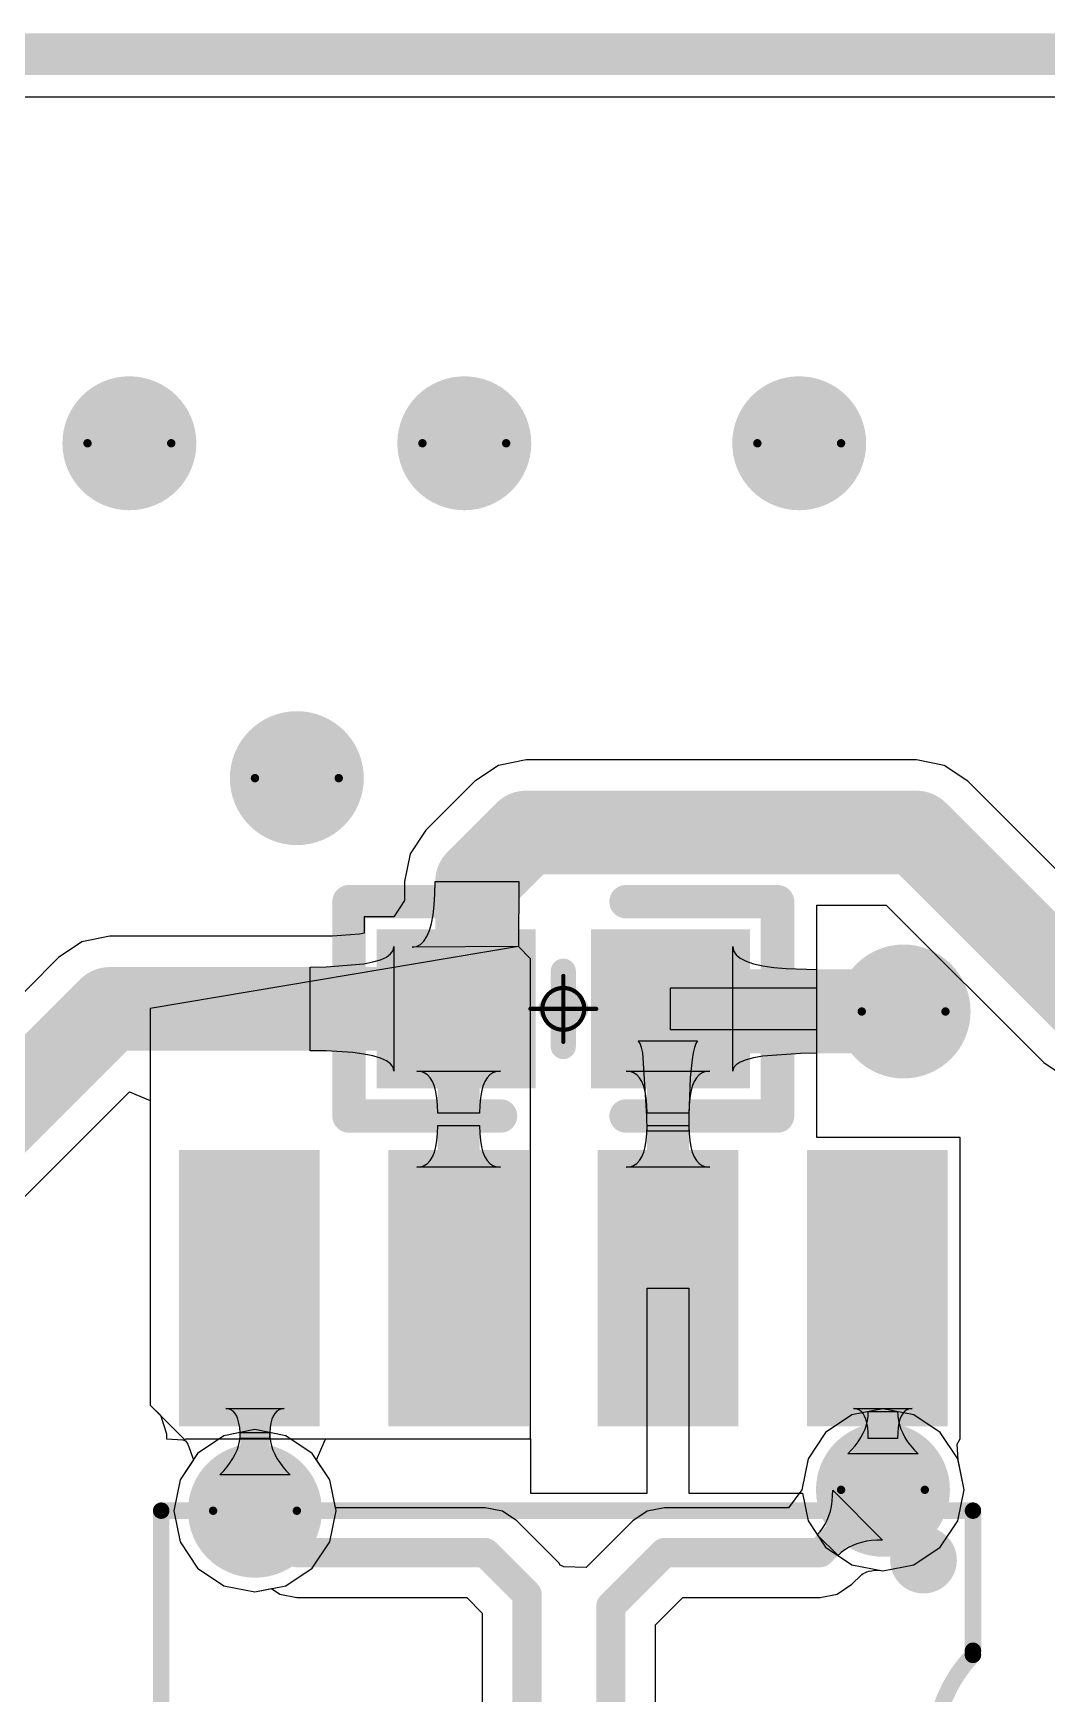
# Model space of a CAD drawing. Header units: millimetres. Extents: x -1.72 to 0.75, y -0.35 to 1.04.
# Drawn here: x -1.378 to -1.1359, y 0.6413 to 1.038 of the extents above; entities that cross this region are included whole.
import ezdxf

# ---------------------------------------------------------------- set-up
doc = ezdxf.new("R2010")
doc.units = ezdxf.units.MM
doc.header["$MEASUREMENT"] = 0
for name, color, linetype in [('BottomLayer', 5, 'Continuous'), ('BottomSolder', 6, 'Continuous'), ('DrillDrawing', 1, 'Continuous'), ('Mechanical1', 6, 'Continuous'), ('Mechanical15', 56, 'Continuous'), ('MultiLayer', 9, 'Continuous'), ('TopLayer', 1, 'Continuous'), ('TopOverlay', 2, 'Continuous'), ('TopPaste', 8, 'Continuous'), ('TopSolder', 216, 'Continuous'), ('ViaHoleLayer', 16, 'Continuous')]:
    doc.layers.add(name, color=color, linetype=linetype)

# ---------------------------------------------------------------- blocks, each defined once
blk = doc.blocks.new('SOIC_8_150____22')
at = {"layer": 'TopLayer'}
for points in [[(-0.029, 0.0128), (-0.029, -0.0128), (0.029, 0.0128), (0.029, -0.0128)], [(0.18754, 0.0128), (0.18754, -0.0128), (0.24554, 0.0128), (0.24554, -0.0128)], [(-0.029, -0.03721), (-0.029, -0.0628), (0.029, -0.03721), (0.029, -0.0628)], [(0.18754, -0.03721), (0.18754, -0.0628), (0.24554, -0.03721), (0.24554, -0.0628)], [(-0.029, -0.0872), (-0.029, -0.1128), (0.029, -0.0872), (0.029, -0.1128)], [(0.18754, -0.0872), (0.18754, -0.1128), (0.24554, -0.0872), (0.24554, -0.1128)], [(-0.029, -0.1372), (-0.029, -0.1628), (0.029, -0.1372), (0.029, -0.1628)], [(0.18754, -0.1372), (0.18754, -0.1628), (0.24554, -0.1372), (0.24554, -0.1628)]]:
    blk.add_solid(points, dxfattribs=at)
at = {"layer": 'TopOverlay', "const_width": 0.00394}
for points in [[(0.05315, -0.17105), (0.05315, 0.02285)], [(0.08661, 0.02285), (0.05315, 0.02285)], [(0.16535, 0.02187), (0.13386, 0.02187)], [(0.16535, -0.17105), (0.16535, 0.02187)], [(0.16535, -0.17105), (0.05315, -0.17105)]]:
    blk.add_lwpolyline(points, dxfattribs=at)
at = {"layer": 'TopOverlay'}
for points, const_width in [([(0.05217, 0.02285, 1), (0.05413, 0.02285, 1)], 0.00197), ([(0.05217, 0.02285, 1), (0.05413, 0.02285, 1)], 0.00197), ([(0.08563, 0.02285, 1), (0.0876, 0.02285, 1)], 0.00197), ([(0.08661, 0.02285, 1), (0.08858, 0.02285, 1)], 0.00197), ([(0.13185, 0.02191, 1), (0.13382, 0.02191, 1)], 0.00197), ([(0.13287, 0.02187, 1), (0.13484, 0.02187, 1)], 0.00197), ([(0.16437, 0.02187, 1), (0.16634, 0.02187, 1)], 0.00197), ([(0.16437, 0.02187, 1), (0.16634, 0.02187, 1)], 0.00197), ([(0.06693, 0.01104, 1), (0.06299, 0.01104, 1)], 0.012), ([(0.05999, 0.01104, 1), (0.06599, 0.01104, 1)], 0.006), ([(0.06393, 0.01104, 1), (0.06993, 0.01104, 1)], 0.006), ([(0.05217, -0.17105, 1), (0.05413, -0.17105, 1)], 0.00197), ([(0.05217, -0.17105, 1), (0.05413, -0.17105, 1)], 0.00197), ([(0.16437, -0.17105, 1), (0.16634, -0.17105, 1)], 0.00197), ([(0.16437, -0.17105, 1), (0.16634, -0.17105, 1)], 0.00197)]:
    blk.add_lwpolyline(points, format="xyb", close=True, dxfattribs=dict(at, const_width=const_width))
at = {"layer": 'TopOverlay', "const_width": 0.00394}
blk.add_lwpolyline([(0.13284, 0.02191, -0.390034), (0.0876, 0.02285)], format="xyb", dxfattribs=at)
at = {"layer": 'TopPaste'}
for points in [[(-0.029, 0.0128), (-0.029, -0.0128), (0.029, 0.0128), (0.029, -0.0128)], [(0.18754, 0.0128), (0.18754, -0.0128), (0.24554, 0.0128), (0.24554, -0.0128)], [(-0.029, -0.03721), (-0.029, -0.0628), (0.029, -0.03721), (0.029, -0.0628)], [(0.18754, -0.03721), (0.18754, -0.0628), (0.24554, -0.03721), (0.24554, -0.0628)], [(-0.029, -0.0872), (-0.029, -0.1128), (0.029, -0.0872), (0.029, -0.1128)], [(0.18754, -0.0872), (0.18754, -0.1128), (0.24554, -0.0872), (0.24554, -0.1128)], [(-0.029, -0.1372), (-0.029, -0.1628), (0.029, -0.1372), (0.029, -0.1628)], [(0.18754, -0.1372), (0.18754, -0.1628), (0.24554, -0.1372), (0.24554, -0.1628)]]:
    blk.add_solid(points, dxfattribs=at)
at = {"layer": 'TopSolder'}
for points in [[(-0.033, 0.0168), (-0.033, -0.0168), (0.033, 0.0168), (0.033, -0.0168)], [(0.18354, 0.0168), (0.18354, -0.0168), (0.24954, 0.0168), (0.24954, -0.0168)], [(-0.033, -0.03321), (-0.033, -0.0668), (0.033, -0.03321), (0.033, -0.0668)], [(0.18354, -0.0332), (0.18354, -0.0668), (0.24954, -0.0332), (0.24954, -0.0668)], [(-0.033, -0.0832), (-0.033, -0.1168), (0.033, -0.0832), (0.033, -0.1168)], [(0.18354, -0.0832), (0.18354, -0.1168), (0.24954, -0.0832), (0.24954, -0.1168)], [(-0.033, -0.1332), (-0.033, -0.1668), (0.033, -0.1332), (0.033, -0.1668)], [(0.18354, -0.1332), (0.18354, -0.1668), (0.24954, -0.1332), (0.24954, -0.1668)]]:
    blk.add_solid(points, dxfattribs=at)
blk = doc.blocks.new('C_0603_L_25')
at = {"layer": 'Mechanical15', "const_width": 0.001}
for points in [[(0, -0.00787), (0, 0.00787)], [(-0.00787, 0), (0.00787, 0)]]:
    blk.add_lwpolyline(points, dxfattribs=at)
at = {"layer": 'Mechanical15'}
for points, const_width in [([(-0.00025, 0.00787, 1), (0.00025, 0.00787, 1)], 0.0005), ([(0.005, 0, 1), (-0.005, 0, 1)], 0.001), ([(-0.00812, 0, 1), (-0.00762, 0, 1)], 0.0005), ([(-0.00525, 0, 1), (-0.00475, 0, 1)], 0.0005), ([(0.00475, 0, 1), (0.00525, 0, 1)], 0.0005), ([(0.00762, 0, 1), (0.00812, 0, 1)], 0.0005), ([(-0.00025, -0.00787, 1), (0.00025, -0.00787, 1)], 0.0005)]:
    blk.add_lwpolyline(points, format="xyb", close=True, dxfattribs=dict(at, const_width=const_width))
at = {"layer": 'TopLayer'}
for points in [[(-0.04059, -0.015), (-0.01059, -0.015), (-0.04059, 0.015), (-0.01059, 0.015)], [(0.01059, -0.015), (0.04059, -0.015), (0.01059, 0.015), (0.04059, 0.015)]]:
    blk.add_solid(points, dxfattribs=at)
at = {"layer": 'TopOverlay'}
for points, const_width in [([(-0.05118, 0.02559), (-0.015, 0.02559)], 0.008), ([(-0.05118, -0.02559), (-0.05118, 0.02559)], 0.008), ([(0.015, 0.02559), (0.05118, 0.02559)], 0.008), ([(0.05118, -0.02559), (0.05118, 0.02559)], 0.008), ([(0, -0.009), (0, 0.009)], 0.006), ([(-0.003, 0), (0, 0)], 0.006), ([(0, 0), (0.003, 0)], 0.006), ([(-0.05118, -0.02559), (-0.015, -0.02559)], 0.008), ([(0.015, -0.02559), (0.05118, -0.02559)], 0.008)]:
    blk.add_lwpolyline(points, dxfattribs=dict(at, const_width=const_width))
for points, const_width in [([(-0.05318, 0.02559, 1), (-0.04918, 0.02559, 1)], 0.004), ([(-0.05318, 0.02559, 1), (-0.04918, 0.02559, 1)], 0.004), ([(-0.017, 0.02559, 1), (-0.013, 0.02559, 1)], 0.004), ([(0.013, 0.02559, 1), (0.017, 0.02559, 1)], 0.004), ([(0.04918, 0.02559, 1), (0.05318, 0.02559, 1)], 0.004), ([(0.04918, 0.02559, 1), (0.05318, 0.02559, 1)], 0.004), ([(-0.0015, 0.009, 1), (0.0015, 0.009, 1)], 0.003), ([(-0.0045, 0, 1), (-0.0015, 0, 1)], 0.003), ([(-0.0015, 0, 1), (0.0015, 0, 1)], 0.003), ([(-0.0015, 0, 1), (0.0015, 0, 1)], 0.003), ([(0.0015, 0, 1), (0.0045, 0, 1)], 0.003), ([(-0.0015, -0.009, 1), (0.0015, -0.009, 1)], 0.003), ([(-0.05318, -0.02559, 1), (-0.04918, -0.02559, 1)], 0.004), ([(-0.05318, -0.02559, 1), (-0.04918, -0.02559, 1)], 0.004), ([(-0.017, -0.02559, 1), (-0.013, -0.02559, 1)], 0.004), ([(0.013, -0.02559, 1), (0.017, -0.02559, 1)], 0.004), ([(0.04918, -0.02559, 1), (0.05318, -0.02559, 1)], 0.004), ([(0.04918, -0.02559, 1), (0.05318, -0.02559, 1)], 0.004)]:
    blk.add_lwpolyline(points, format="xyb", close=True, dxfattribs=dict(at, const_width=const_width))
at = {"layer": 'TopPaste'}
for points in [[(-0.04059, -0.015), (-0.01059, -0.015), (-0.04059, 0.015), (-0.01059, 0.015)], [(0.01059, -0.015), (0.04059, -0.015), (0.01059, 0.015), (0.04059, 0.015)]]:
    blk.add_solid(points, dxfattribs=at)
at = {"layer": 'TopSolder'}
for points in [[(-0.04459, -0.019), (-0.00659, -0.019), (-0.04459, 0.019), (-0.00659, 0.019)], [(0.00659, -0.019), (0.04459, -0.019), (0.00659, 0.019), (0.04459, 0.019)]]:
    blk.add_solid(points, dxfattribs=at)

msp = doc.modelspace()

# ---------------------------------------------------------------- linework, layer by layer
at = {"layer": 'BottomLayer'}
for p, q in [((-1.60377, 1.02276), (-0.25104, 1.02276)), ((-1.18241, 0.7079), (-1.1887, 0.7037)), ((-1.175, 0.70937), (-1.18241, 0.7079)), ((-1.16759, 0.7079), (-1.175, 0.70937)), ((-1.1613, 0.7037), (-1.16759, 0.7079)), ((-1.33241, 0.7029), (-1.3387, 0.6987)), ((-1.325, 0.70437), (-1.33241, 0.7029)), ((-1.31759, 0.7029), (-1.325, 0.70437)), ((-1.3113, 0.6987), (-1.31759, 0.7029)), ((-1.1887, 0.7037), (-1.1929, 0.69741)), ((-1.1571, 0.69741), (-1.1613, 0.7037)), ((-1.3387, 0.6987), (-1.3429, 0.69241)), ((-1.3071, 0.69241), (-1.3113, 0.6987)), ((-1.1929, 0.69741), (-1.19437, 0.69)), ((-1.15563, 0.69), (-1.1571, 0.69741)), ((-1.3429, 0.69241), (-1.34437, 0.685)), ((-1.30577, 0.68571), (-1.3071, 0.69241)), ((-1.19437, 0.69), (-1.19757, 0.68571)), ((-1.1873, 0.68604), (-1.18712, 0.68726)), ((-1.18712, 0.68726), (-1.18702, 0.68854)), ((-1.18702, 0.68854), (-1.187, 0.68988)), ((-1.187, 0.68988), (-1.17512, 0.678)), ((-1.1571, 0.68259), (-1.15563, 0.69)), ((-1.34437, 0.685), (-1.3429, 0.67759)), ((-1.27, 0.68571), (-1.30577, 0.68571)), ((-1.2659, 0.68489), (-1.27, 0.68571)), ((-1.26243, 0.68257), (-1.2659, 0.68489)), ((-1.25243, 0.67257), (-1.26243, 0.68257)), ((-1.23477, 0.68257), (-1.24587, 0.67147)), ((-1.2313, 0.68489), (-1.23477, 0.68257)), ((-1.2272, 0.68571), (-1.2313, 0.68489)), ((-1.19757, 0.68571), (-1.2272, 0.68571)), ((-1.18878, 0.6818), (-1.18829, 0.68277)), ((-1.18829, 0.68277), (-1.18789, 0.6838)), ((-1.18789, 0.6838), (-1.18756, 0.68489)), ((-1.18756, 0.68489), (-1.1873, 0.68604)), ((-1.1613, 0.6763), (-1.1571, 0.68259)), ((-1.19068, 0.67927), (-1.18997, 0.68005)), ((-1.18573, 0.67432), (-1.19068, 0.67927)), ((-1.18997, 0.68005), (-1.18933, 0.68089)), ((-1.18933, 0.68089), (-1.18878, 0.6818)), ((-1.3429, 0.67759), (-1.3387, 0.6713)), ((-1.18495, 0.67503), (-1.18573, 0.67432)), ((-1.18411, 0.67567), (-1.18495, 0.67503)), ((-1.1832, 0.67622), (-1.18411, 0.67567)), ((-1.18223, 0.67671), (-1.1832, 0.67622)), ((-1.1812, 0.67711), (-1.18223, 0.67671)), ((-1.18011, 0.67744), (-1.1812, 0.67711)), ((-1.17896, 0.6777), (-1.18011, 0.67744)), ((-1.17774, 0.67788), (-1.17896, 0.6777)), ((-1.17646, 0.67798), (-1.17774, 0.67788)), ((-1.17512, 0.678), (-1.17646, 0.67798)), ((-1.16759, 0.6721), (-1.1613, 0.6763)), ((-1.3387, 0.6713), (-1.33241, 0.6671)), ((-1.25207, 0.67204), (-1.25243, 0.67257)), ((-1.25243, 0.67257), (-1.25243, 0.67257)), ((-1.25123, 0.67161), (-1.25207, 0.67204)), ((-1.24587, 0.67147), (-1.25123, 0.67161)), ((-1.17886, 0.67037), (-1.17831, 0.67053)), ((-1.17831, 0.67053), (-1.17767, 0.67067)), ((-1.17767, 0.67067), (-1.17694, 0.67078)), ((-1.17694, 0.67078), (-1.17611, 0.67084)), ((-1.17611, 0.67084), (-1.17609, 0.67084)), ((-1.17609, 0.67084), (-1.175, 0.67063)), ((-1.175, 0.67063), (-1.16759, 0.6721)), ((-1.33241, 0.6671), (-1.325, 0.66563)), ((-1.1859, 0.66511), (-1.18243, 0.66743)), ((-1.18243, 0.66743), (-1.18014, 0.66972)), ((-1.18014, 0.66972), (-1.18008, 0.66977)), ((-1.18008, 0.66977), (-1.17973, 0.66998)), ((-1.17973, 0.66998), (-1.17933, 0.67018)), ((-1.17933, 0.67018), (-1.17886, 0.67037)), ((-1.325, 0.66563), (-1.32105, 0.66641)), ((-1.32105, 0.66641), (-1.3191, 0.66511)), ((-1.3191, 0.66511), (-1.315, 0.66429)), ((-1.315, 0.66429), (-1.27443, 0.66429)), ((-1.27443, 0.66429), (-1.27071, 0.66057)), ((-1.22929, 0.65777), (-1.22277, 0.66429)), ((-1.22277, 0.66429), (-1.19, 0.66429)), ((-1.19, 0.66429), (-1.1859, 0.66511)), ((-1.27071, 0.66057), (-1.27071, 0.63365)), ((-1.22929, 0.63907), (-1.22929, 0.65777))]:
    msp.add_line(p, q, dxfattribs=at)
for points, const_width in [([(-1.361, 0.94, 1), (-1.349, 0.94, 1)], 0.012), ([(-1.281, 0.94, 1), (-1.269, 0.94, 1)], 0.012), ([(-1.201, 0.94, 1), (-1.189, 0.94, 1)], 0.012), ([(-1.321, 0.86, 1), (-1.309, 0.86, 1)], 0.012), ([(-1.17606, 0.80426, 1), (-1.16406, 0.80426, 1)], 0.012), ([(-1.181, 0.69, 1), (-1.169, 0.69, 1)], 0.012), ([(-1.331, 0.685, 1), (-1.319, 0.685, 1)], 0.012), ([(-1.17675, 0.69, 1), (-1.17325, 0.69, 1)], 0.0035), ([(-1.32675, 0.685, 1), (-1.32325, 0.685, 1)], 0.0035), ([(-1.31675, 0.675, 1), (-1.31325, 0.675, 1)], 0.0035), ([(-1.31675, 0.675, 1), (-1.31325, 0.675, 1)], 0.0035), ([(-1.27175, 0.675, 1), (-1.26825, 0.675, 1)], 0.0035), ([(-1.27175, 0.675, 1), (-1.26825, 0.675, 1)], 0.0035), ([(-1.22895, 0.675, 1), (-1.22545, 0.675, 1)], 0.0035), ([(-1.22895, 0.675, 1), (-1.22545, 0.675, 1)], 0.0035), ([(-1.19175, 0.675, 1), (-1.18825, 0.675, 1)], 0.0035), ([(-1.19175, 0.675, 1), (-1.18825, 0.675, 1)], 0.0035), ([(-1.26175, 0.665, 1), (-1.25825, 0.665, 1)], 0.0035), ([(-1.26175, 0.665, 1), (-1.25825, 0.665, 1)], 0.0035), ([(-1.24175, 0.6622, 1), (-1.23825, 0.6622, 1)], 0.0035), ([(-1.24175, 0.6622, 1), (-1.23825, 0.6622, 1)], 0.0035)]:
    msp.add_lwpolyline(points, format="xyb", close=True, dxfattribs=dict(at, const_width=const_width))
at = {"layer": 'BottomLayer', "const_width": 0.007}
for points in [[(-1.19, 0.675), (-1.175, 0.69)], [(-1.325, 0.685), (-1.315, 0.675)], [(-1.315, 0.675), (-1.27, 0.675)], [(-1.27, 0.675), (-1.26, 0.665)], [(-1.24, 0.6622), (-1.2272, 0.675)], [(-1.2272, 0.675), (-1.19, 0.675)], [(-1.26, 0.63365), (-1.26, 0.665)], [(-1.24, 0.63463), (-1.24, 0.6622)]]:
    msp.add_lwpolyline(points, dxfattribs=at)
at = {"layer": 'BottomSolder', "const_width": 0.016}
for points in [[(-1.363, 0.94, 1), (-1.347, 0.94, 1)], [(-1.283, 0.94, 1), (-1.267, 0.94, 1)], [(-1.203, 0.94, 1), (-1.187, 0.94, 1)], [(-1.323, 0.86, 1), (-1.307, 0.86, 1)], [(-1.17806, 0.80426, 1), (-1.16206, 0.80426, 1)], [(-1.183, 0.69, 1), (-1.167, 0.69, 1)], [(-1.333, 0.685, 1), (-1.317, 0.685, 1)]]:
    msp.add_lwpolyline(points, format="xyb", close=True, dxfattribs=at)
at = {"layer": 'DrillDrawing', "const_width": 0.006}
msp.add_lwpolyline([(-1.59669, 1.03295), (-0.25811, 1.03295)], dxfattribs=at)
at = {"layer": 'DrillDrawing'}
for points, const_width in [([(-1.345, 0.94, 1), (-1.365, 0.94, 1)], 0.002), ([(-1.265, 0.94, 1), (-1.285, 0.94, 1)], 0.002), ([(-1.185, 0.94, 1), (-1.205, 0.94, 1)], 0.002), ([(-1.3655, 0.94, 1), (-1.3645, 0.94, 1)], 0.001), ([(-1.3455, 0.94, 1), (-1.3445, 0.94, 1)], 0.001), ([(-1.2855, 0.94, 1), (-1.2845, 0.94, 1)], 0.001), ([(-1.2655, 0.94, 1), (-1.2645, 0.94, 1)], 0.001), ([(-1.2055, 0.94, 1), (-1.2045, 0.94, 1)], 0.001), ([(-1.1855, 0.94, 1), (-1.1845, 0.94, 1)], 0.001), ([(-1.305, 0.86, 1), (-1.325, 0.86, 1)], 0.002), ([(-1.3255, 0.86, 1), (-1.3245, 0.86, 1)], 0.001), ([(-1.3055, 0.86, 1), (-1.3045, 0.86, 1)], 0.001), ([(-1.16006, 0.80426, 1), (-1.18006, 0.80426, 1)], 0.002), ([(-1.18056, 0.80426, 1), (-1.17956, 0.80426, 1)], 0.001), ([(-1.16056, 0.80426, 1), (-1.15956, 0.80426, 1)], 0.001), ([(-1.165, 0.69, 1), (-1.185, 0.69, 1)], 0.002), ([(-1.315, 0.685, 1), (-1.335, 0.685, 1)], 0.002), ([(-1.1855, 0.69, 1), (-1.1845, 0.69, 1)], 0.001), ([(-1.1655, 0.69, 1), (-1.1645, 0.69, 1)], 0.001), ([(-1.3355, 0.685, 1), (-1.3345, 0.685, 1)], 0.001), ([(-1.3155, 0.685, 1), (-1.3145, 0.685, 1)], 0.001)]:
    msp.add_lwpolyline(points, format="xyb", close=True, dxfattribs=dict(at, const_width=const_width))
at = {"layer": 'Mechanical1', "const_width": 0.01}
msp.add_lwpolyline([(-1.59669, 1.03295), (-0.25811, 1.03295)], dxfattribs=at)
at = {"layer": 'MultiLayer', "const_width": 0.012}
for points in [[(-1.361, 0.94, 1), (-1.349, 0.94, 1)], [(-1.281, 0.94, 1), (-1.269, 0.94, 1)], [(-1.201, 0.94, 1), (-1.189, 0.94, 1)], [(-1.321, 0.86, 1), (-1.309, 0.86, 1)], [(-1.17606, 0.80426, 1), (-1.16406, 0.80426, 1)], [(-1.181, 0.69, 1), (-1.169, 0.69, 1)], [(-1.331, 0.685, 1), (-1.319, 0.685, 1)]]:
    msp.add_lwpolyline(points, format="xyb", close=True, dxfattribs=at)
at = {"layer": 'TopLayer'}
for p, q in [((-1.60377, 1.02276), (-0.25104, 1.02276)), ((-1.26686, 0.86303), (-1.27249, 0.85927)), ((-1.26023, 0.86435), (-1.26686, 0.86303)), ((-1.16701, 0.86435), (-1.26023, 0.86435)), ((-1.16038, 0.86303), (-1.16701, 0.86435)), ((-1.15476, 0.85927), (-1.16038, 0.86303)), ((-1.27249, 0.85927), (-1.2842, 0.84756)), ((-1.11717, 0.82168), (-1.15476, 0.85927)), ((-1.2842, 0.84756), (-1.28796, 0.84193)), ((-1.28796, 0.84193), (-1.28928, 0.8353)), ((-1.28928, 0.8353), (-1.28928, 0.83079)), ((-1.282, 0.83233), (-1.28194, 0.8353)), ((-1.28194, 0.8353), (-1.26194, 0.8353)), ((-1.26194, 0.8353), (-1.26206, 0.81976)), ((-1.28928, 0.83079), (-1.29182, 0.8269)), ((-1.28244, 0.82733), (-1.28217, 0.82967)), ((-1.28217, 0.82967), (-1.282, 0.83233)), ((-1.19076, 0.80988), (-1.19076, 0.82968)), ((-1.19076, 0.82968), (-1.17419, 0.82968)), ((-1.17419, 0.82968), (-1.1366, 0.79209)), ((-1.29191, 0.82688), (-1.29894, 0.82688)), ((-1.29894, 0.82688), (-1.29894, 0.82296)), ((-1.29182, 0.8269), (-1.29191, 0.82688)), ((-1.28333, 0.82357), (-1.28283, 0.82529)), ((-1.28283, 0.82529), (-1.28244, 0.82733)), ((-1.35969, 0.82222), (-1.36632, 0.8209)), ((-1.30651, 0.82222), (-1.35969, 0.82222)), ((-1.30002, 0.82274), (-1.30651, 0.82222)), ((-1.29894, 0.82296), (-1.30002, 0.82274)), ((-1.28466, 0.82106), (-1.28394, 0.82216)), ((-1.28394, 0.82216), (-1.28333, 0.82357)), ((-1.36632, 0.8209), (-1.37194, 0.81714)), ((-1.26206, 0.81976), (-1.35, 0.805)), ((-1.29502, 0.81664), (-1.29362, 0.81727)), ((-1.29362, 0.81727), (-1.29262, 0.81801)), ((-1.29262, 0.81801), (-1.29202, 0.81884)), ((-1.29202, 0.81884), (-1.29182, 0.81976)), ((-1.29182, 0.81976), (-1.29182, 0.79)), ((-1.28748, 0.81964), (-1.28643, 0.8198)), ((-1.26206, 0.81976), (-1.28748, 0.81964)), ((-1.28643, 0.8198), (-1.28549, 0.82028)), ((-1.28549, 0.82028), (-1.28466, 0.82106)), ((-1.25915, 0.81685), (-1.26206, 0.81976)), ((-1.21088, 0.79), (-1.21088, 0.81976)), ((-1.21088, 0.81976), (-1.21068, 0.81872)), ((-1.21068, 0.81872), (-1.21008, 0.81779)), ((-1.21008, 0.81779), (-1.20908, 0.81697)), ((-1.37194, 0.81714), (-1.48675, 0.70233)), ((-1.37194, 0.81714), (-1.37194, 0.81714)), ((-1.31182, 0.81488), (-1.30802, 0.81493)), ((-1.31182, 0.79488), (-1.31182, 0.81488)), ((-1.30802, 0.81493), (-1.29902, 0.81566)), ((-1.29902, 0.81566), (-1.29682, 0.8161)), ((-1.29682, 0.8161), (-1.29502, 0.81664)), ((-1.25915, 0.70217), (-1.25915, 0.81685)), ((-1.20908, 0.81697), (-1.20768, 0.81626)), ((-1.20768, 0.81626), (-1.20588, 0.81566)), ((-1.20588, 0.81566), (-1.20368, 0.81517)), ((-1.20368, 0.81517), (-1.20108, 0.81479)), ((-1.20108, 0.81479), (-1.19808, 0.81451)), ((-1.19808, 0.81451), (-1.19088, 0.8143)), ((-1.19088, 0.8143), (-1.19088, 0.7943)), ((-1.22576, 0.79988), (-1.22576, 0.80988)), ((-1.22576, 0.80988), (-1.19076, 0.80988)), ((-1.35, 0.805), (-1.35, 0.71022)), ((-1.19076, 0.79988), (-1.22576, 0.79988)), ((-1.19076, 0.77417), (-1.19076, 0.79988)), ((-1.30802, 0.79483), (-1.31182, 0.79488)), ((-1.30162, 0.79444), (-1.30802, 0.79483)), ((-1.29902, 0.7941), (-1.30162, 0.79444)), ((-1.29682, 0.79366), (-1.29902, 0.7941)), ((-1.29502, 0.79313), (-1.29682, 0.79366)), ((-1.23303, 0.79664), (-1.23343, 0.79723)), ((-1.23343, 0.79723), (-1.21928, 0.79723)), ((-1.23268, 0.7957), (-1.23303, 0.79664)), ((-1.23237, 0.79441), (-1.23268, 0.7957)), ((-1.23137, 0.77936), (-1.23237, 0.79441)), ((-1.22033, 0.79441), (-1.2206, 0.79278)), ((-1.22002, 0.7957), (-1.22033, 0.79441)), ((-1.21967, 0.79664), (-1.22002, 0.7957)), ((-1.21928, 0.79723), (-1.21967, 0.79664)), ((-1.20368, 0.79361), (-1.20588, 0.79322)), ((-1.19468, 0.79425), (-1.20368, 0.79361)), ((-1.19088, 0.7943), (-1.19468, 0.79425)), ((-1.29362, 0.79249), (-1.29502, 0.79313)), ((-1.29262, 0.79176), (-1.29362, 0.79249)), ((-1.29202, 0.79093), (-1.29262, 0.79176)), ((-1.29182, 0.79), (-1.29202, 0.79093)), ((-1.2854, 0.7899), (-1.28635, 0.79)), ((-1.28635, 0.79), (-1.26635, 0.79)), ((-1.28455, 0.7896), (-1.2854, 0.7899)), ((-1.2838, 0.7891), (-1.28455, 0.7896)), ((-1.26815, 0.7896), (-1.2689, 0.7891)), ((-1.2673, 0.7899), (-1.26815, 0.7896)), ((-1.26635, 0.79), (-1.2673, 0.7899)), ((-1.2354, 0.7899), (-1.23635, 0.79)), ((-1.23635, 0.79), (-1.21635, 0.79)), ((-1.23455, 0.7896), (-1.2354, 0.7899)), ((-1.2338, 0.7891), (-1.23455, 0.7896)), ((-1.2206, 0.79278), (-1.22102, 0.78846)), ((-1.21815, 0.7896), (-1.2189, 0.7891)), ((-1.2173, 0.7899), (-1.21815, 0.7896)), ((-1.21635, 0.79), (-1.2173, 0.7899)), ((-1.21068, 0.79082), (-1.21088, 0.79)), ((-1.21008, 0.79155), (-1.21068, 0.79082)), ((-1.20908, 0.79219), (-1.21008, 0.79155)), ((-1.20768, 0.79275), (-1.20908, 0.79219)), ((-1.20588, 0.79322), (-1.20768, 0.79275)), ((-1.1366, 0.79209), (-1.13098, 0.78833)), ((-1.28315, 0.7884), (-1.2838, 0.7891)), ((-1.2826, 0.7875), (-1.28315, 0.7884)), ((-1.28215, 0.7864), (-1.2826, 0.7875)), ((-1.2818, 0.7851), (-1.28215, 0.7864)), ((-1.27055, 0.7864), (-1.2709, 0.7851)), ((-1.2701, 0.7875), (-1.27055, 0.7864)), ((-1.26955, 0.7884), (-1.2701, 0.7875)), ((-1.2689, 0.7891), (-1.26955, 0.7884)), ((-1.23315, 0.7884), (-1.2338, 0.7891)), ((-1.2326, 0.7875), (-1.23315, 0.7884)), ((-1.23215, 0.7864), (-1.2326, 0.7875)), ((-1.2318, 0.7851), (-1.23215, 0.7864)), ((-1.22102, 0.78846), (-1.22133, 0.77936)), ((-1.22055, 0.7864), (-1.2209, 0.7851)), ((-1.2201, 0.7875), (-1.22055, 0.7864)), ((-1.21955, 0.7884), (-1.2201, 0.7875)), ((-1.2189, 0.7891), (-1.21955, 0.7884)), ((-1.4548, 0.68526), (-1.355, 0.78506)), ((-1.355, 0.78506), (-1.35, 0.78298)), ((-1.35, 0.78298), (-1.35, 0.71022)), ((-1.28155, 0.7836), (-1.2818, 0.7851)), ((-1.2814, 0.7819), (-1.28155, 0.7836)), ((-1.28135, 0.78), (-1.2814, 0.7819)), ((-1.2713, 0.7819), (-1.27135, 0.78)), ((-1.27115, 0.7836), (-1.2713, 0.7819)), ((-1.2709, 0.7851), (-1.27115, 0.7836)), ((-1.23155, 0.7836), (-1.2318, 0.7851)), ((-1.2314, 0.7819), (-1.23155, 0.7836)), ((-1.23135, 0.78), (-1.2314, 0.7819)), ((-1.2213, 0.7819), (-1.22135, 0.78)), ((-1.22115, 0.7836), (-1.2213, 0.7819)), ((-1.2209, 0.7851), (-1.22115, 0.7836)), ((-1.27135, 0.78), (-1.28135, 0.78)), ((-1.23135, 0.77564), (-1.23137, 0.77936)), ((-1.22135, 0.78), (-1.23135, 0.78)), ((-1.22133, 0.77936), (-1.22135, 0.77564)), ((-1.28155, 0.77345), (-1.2814, 0.77515)), ((-1.2814, 0.77515), (-1.28135, 0.77705)), ((-1.28135, 0.77705), (-1.27135, 0.77705)), ((-1.27135, 0.77705), (-1.2713, 0.77515)), ((-1.2713, 0.77515), (-1.27115, 0.77345)), ((-1.23155, 0.77345), (-1.2314, 0.77515)), ((-1.2314, 0.77515), (-1.23135, 0.77705)), ((-1.23135, 0.77705), (-1.22135, 0.77705)), ((-1.22135, 0.77564), (-1.23135, 0.77564)), ((-1.22135, 0.77705), (-1.2213, 0.77515)), ((-1.2213, 0.77515), (-1.22115, 0.77345)), ((-1.15656, 0.77417), (-1.19076, 0.77417)), ((-1.15656, 0.70217), (-1.15656, 0.77417)), ((-1.2826, 0.76955), (-1.28215, 0.77065)), ((-1.28215, 0.77065), (-1.2818, 0.77195)), ((-1.2818, 0.77195), (-1.28155, 0.77345)), ((-1.27115, 0.77345), (-1.2709, 0.77195)), ((-1.2709, 0.77195), (-1.27055, 0.77065)), ((-1.27055, 0.77065), (-1.2701, 0.76955)), ((-1.2326, 0.76955), (-1.23215, 0.77065)), ((-1.23215, 0.77065), (-1.2318, 0.77195)), ((-1.2318, 0.77195), (-1.23155, 0.77345)), ((-1.22115, 0.77345), (-1.2209, 0.77195)), ((-1.2209, 0.77195), (-1.22055, 0.77065)), ((-1.22055, 0.77065), (-1.2201, 0.76955)), ((-1.28635, 0.76705), (-1.2854, 0.76715)), ((-1.26635, 0.76705), (-1.28635, 0.76705)), ((-1.2854, 0.76715), (-1.28455, 0.76745)), ((-1.28455, 0.76745), (-1.2838, 0.76795)), ((-1.2838, 0.76795), (-1.28315, 0.76865)), ((-1.28315, 0.76865), (-1.2826, 0.76955)), ((-1.2701, 0.76955), (-1.26955, 0.76865)), ((-1.26955, 0.76865), (-1.2689, 0.76795)), ((-1.2689, 0.76795), (-1.26815, 0.76745)), ((-1.26815, 0.76745), (-1.2673, 0.76715)), ((-1.2673, 0.76715), (-1.26635, 0.76705)), ((-1.23635, 0.76705), (-1.2354, 0.76715)), ((-1.21635, 0.76705), (-1.23635, 0.76705)), ((-1.2354, 0.76715), (-1.23455, 0.76745)), ((-1.23455, 0.76745), (-1.2338, 0.76795)), ((-1.2338, 0.76795), (-1.23315, 0.76865)), ((-1.23315, 0.76865), (-1.2326, 0.76955)), ((-1.2201, 0.76955), (-1.21955, 0.76865)), ((-1.21955, 0.76865), (-1.2189, 0.76795)), ((-1.2189, 0.76795), (-1.21815, 0.76745)), ((-1.21815, 0.76745), (-1.2173, 0.76715)), ((-1.2173, 0.76715), (-1.21635, 0.76705)), ((-1.23135, 0.68917), (-1.23135, 0.73817)), ((-1.23135, 0.73817), (-1.22135, 0.73817)), ((-1.22135, 0.73817), (-1.22135, 0.68917)), ((-1.35, 0.71022), (-1.34173, 0.70194)), ((-1.35, 0.71022), (-1.34759, 0.70781)), ((-1.34759, 0.70781), (-1.34615, 0.70335)), ((-1.33133, 0.70934), (-1.332, 0.70941)), ((-1.332, 0.70941), (-1.318, 0.70941)), ((-1.33074, 0.70912), (-1.33133, 0.70934)), ((-1.33021, 0.70877), (-1.33074, 0.70912)), ((-1.32976, 0.70827), (-1.33021, 0.70877)), ((-1.32937, 0.70763), (-1.32976, 0.70827)), ((-1.32906, 0.70684), (-1.32937, 0.70763)), ((-1.32882, 0.70592), (-1.32906, 0.70684)), ((-1.32094, 0.70684), (-1.32119, 0.70592)), ((-1.32062, 0.70763), (-1.32094, 0.70684)), ((-1.32024, 0.70827), (-1.32062, 0.70763)), ((-1.31978, 0.70877), (-1.32024, 0.70827)), ((-1.31926, 0.70912), (-1.31978, 0.70877)), ((-1.31866, 0.70934), (-1.31926, 0.70912)), ((-1.318, 0.70941), (-1.31866, 0.70934)), ((-1.18134, 0.70934), (-1.182, 0.70941)), ((-1.182, 0.70941), (-1.168, 0.70941)), ((-1.18074, 0.70912), (-1.18134, 0.70934)), ((-1.18022, 0.70877), (-1.18074, 0.70912)), ((-1.17976, 0.70827), (-1.18022, 0.70877)), ((-1.17938, 0.70763), (-1.17976, 0.70827)), ((-1.17906, 0.70684), (-1.17938, 0.70763)), ((-1.17881, 0.70592), (-1.17906, 0.70684)), ((-1.17894, 0.70554), (-1.1787, 0.70658)), ((-1.1787, 0.70658), (-1.17855, 0.70762)), ((-1.17855, 0.70762), (-1.1785, 0.70868)), ((-1.1785, 0.70868), (-1.1715, 0.70868)), ((-1.1715, 0.70868), (-1.17145, 0.70762)), ((-1.17145, 0.70762), (-1.1713, 0.70658)), ((-1.1713, 0.70658), (-1.17106, 0.70554)), ((-1.17094, 0.70684), (-1.17118, 0.70592)), ((-1.17063, 0.70763), (-1.17094, 0.70684)), ((-1.17024, 0.70827), (-1.17063, 0.70763)), ((-1.16979, 0.70877), (-1.17024, 0.70827)), ((-1.16926, 0.70912), (-1.16979, 0.70877)), ((-1.16867, 0.70934), (-1.16926, 0.70912)), ((-1.168, 0.70941), (-1.16867, 0.70934)), ((-1.34615, 0.70335), (-1.34615, 0.70217)), ((-1.34615, 0.70217), (-1.34227, 0.70197)), ((-1.34173, 0.70194), (-1.34151, 0.70217)), ((-1.34151, 0.70217), (-1.25915, 0.70217)), ((-1.32864, 0.70485), (-1.32882, 0.70592)), ((-1.3287, 0.70158), (-1.32855, 0.70262)), ((-1.32854, 0.70364), (-1.32864, 0.70485)), ((-1.32855, 0.70262), (-1.3285, 0.70368)), ((-1.3285, 0.70229), (-1.32854, 0.70364)), ((-1.3285, 0.70368), (-1.3215, 0.70368)), ((-1.3215, 0.70229), (-1.3285, 0.70229)), ((-1.3215, 0.70368), (-1.32145, 0.70262)), ((-1.32146, 0.70364), (-1.3215, 0.70229)), ((-1.32136, 0.70485), (-1.32146, 0.70364)), ((-1.32145, 0.70262), (-1.3213, 0.70158)), ((-1.32119, 0.70592), (-1.32136, 0.70485)), ((-1.30827, 0.70194), (-1.30806, 0.70217)), ((-1.30806, 0.70217), (-1.25915, 0.70217)), ((-1.25915, 0.70217), (-1.25915, 0.68917)), ((-1.1809, 0.7015), (-1.18026, 0.70249)), ((-1.18026, 0.70249), (-1.17972, 0.7035)), ((-1.17972, 0.7035), (-1.17928, 0.70451)), ((-1.17928, 0.70451), (-1.17894, 0.70554)), ((-1.17864, 0.70485), (-1.17881, 0.70592)), ((-1.17854, 0.70364), (-1.17864, 0.70485)), ((-1.1785, 0.70229), (-1.17854, 0.70364)), ((-1.1715, 0.70229), (-1.1785, 0.70229)), ((-1.17146, 0.70364), (-1.1715, 0.70229)), ((-1.17136, 0.70485), (-1.17146, 0.70364)), ((-1.17118, 0.70592), (-1.17136, 0.70485)), ((-1.17106, 0.70554), (-1.17072, 0.70451)), ((-1.17072, 0.70451), (-1.17027, 0.7035)), ((-1.17027, 0.7035), (-1.16974, 0.70249)), ((-1.16974, 0.70249), (-1.1691, 0.7015)), ((-1.15725, 0.70087), (-1.15656, 0.70217)), ((-1.15656, 0.70217), (-1.15656, 0.70217)), ((-1.34227, 0.70197), (-1.34159, 0.70173)), ((-1.34159, 0.70173), (-1.34106, 0.70092)), ((-1.34106, 0.70092), (-1.33972, 0.69717)), ((-1.33026, 0.69749), (-1.32973, 0.6985)), ((-1.32973, 0.6985), (-1.32928, 0.69951)), ((-1.32928, 0.69951), (-1.32894, 0.70054)), ((-1.32894, 0.70054), (-1.3287, 0.70158)), ((-1.3213, 0.70158), (-1.32106, 0.70054)), ((-1.32106, 0.70054), (-1.32072, 0.69951)), ((-1.32072, 0.69951), (-1.32028, 0.6985)), ((-1.32028, 0.6985), (-1.31974, 0.69749)), ((-1.31028, 0.69717), (-1.30827, 0.70194)), ((-1.1834, 0.69857), (-1.18247, 0.69954)), ((-1.1666, 0.69857), (-1.1834, 0.69857)), ((-1.18247, 0.69954), (-1.18164, 0.70051)), ((-1.18164, 0.70051), (-1.1809, 0.7015)), ((-1.1691, 0.7015), (-1.16836, 0.70051)), ((-1.16836, 0.70051), (-1.16753, 0.69954)), ((-1.16753, 0.69954), (-1.1666, 0.69857)), ((-1.15705, 0.69717), (-1.15725, 0.70087)), ((-1.33972, 0.69717), (-1.3429, 0.69241)), ((-1.3334, 0.69357), (-1.33247, 0.69454)), ((-1.33247, 0.69454), (-1.33164, 0.69551)), ((-1.33164, 0.69551), (-1.3309, 0.6965)), ((-1.3309, 0.6965), (-1.33026, 0.69749)), ((-1.31974, 0.69749), (-1.3191, 0.6965)), ((-1.3191, 0.6965), (-1.31836, 0.69551)), ((-1.31836, 0.69551), (-1.31753, 0.69454)), ((-1.31753, 0.69454), (-1.3166, 0.69357)), ((-1.3071, 0.69241), (-1.31028, 0.69717)), ((-1.15563, 0.69), (-1.15705, 0.69717)), ((-1.3429, 0.69241), (-1.34437, 0.685)), ((-1.3166, 0.69357), (-1.3334, 0.69357)), ((-1.30563, 0.685), (-1.3071, 0.69241)), ((-1.25915, 0.68917), (-1.23135, 0.68917)), ((-1.22135, 0.68917), (-1.19421, 0.68917)), ((-1.19421, 0.68917), (-1.1929, 0.68259)), ((-1.1571, 0.68259), (-1.15563, 0.69)), ((-1.34437, 0.685), (-1.3429, 0.67759)), ((-1.3071, 0.67759), (-1.30563, 0.685)), ((-1.1929, 0.68259), (-1.1887, 0.6763)), ((-1.1613, 0.6763), (-1.1571, 0.68259)), ((-1.3429, 0.67759), (-1.3387, 0.6713)), ((-1.3113, 0.6713), (-1.3071, 0.67759)), ((-1.1887, 0.6763), (-1.18241, 0.6721)), ((-1.16759, 0.6721), (-1.1613, 0.6763)), ((-1.3387, 0.6713), (-1.33241, 0.6671)), ((-1.31759, 0.6671), (-1.3113, 0.6713)), ((-1.18241, 0.6721), (-1.175, 0.67063)), ((-1.175, 0.67063), (-1.16759, 0.6721)), ((-1.33241, 0.6671), (-1.325, 0.66563)), ((-1.325, 0.66563), (-1.31759, 0.6671))]:
    msp.add_line(p, q, dxfattribs=at)
for points, const_width in [([(-1.361, 0.94, 1), (-1.349, 0.94, 1)], 0.012), ([(-1.281, 0.94, 1), (-1.269, 0.94, 1)], 0.012), ([(-1.201, 0.94, 1), (-1.189, 0.94, 1)], 0.012), ([(-1.321, 0.86, 1), (-1.309, 0.86, 1)], 0.012), ([(-1.26523, 0.84701, 1), (-1.25523, 0.84701, 1)], 0.01), ([(-1.26523, 0.84701, 1), (-1.25523, 0.84701, 1)], 0.01), ([(-1.17202, 0.84701, 1), (-1.16202, 0.84701, 1)], 0.01), ([(-1.17202, 0.84701, 1), (-1.16202, 0.84701, 1)], 0.01), ([(-1.27694, 0.8353, 1), (-1.26694, 0.8353, 1)], 0.01), ([(-1.27694, 0.8353, 1), (-1.26694, 0.8353, 1)], 0.01), ([(-1.27694, 0.80988, 1), (-1.26694, 0.80988, 1)], 0.01), ([(-1.27694, 0.80988, 1), (-1.26694, 0.80988, 1)], 0.01), ([(-1.36468, 0.80488, 1), (-1.35468, 0.80488, 1)], 0.01), ([(-1.36468, 0.80488, 1), (-1.35468, 0.80488, 1)], 0.01), ([(-1.28194, 0.80488, 1), (-1.27194, 0.80488, 1)], 0.01), ([(-1.28194, 0.80488, 1), (-1.27194, 0.80488, 1)], 0.01), ([(-1.23135, 0.8043, 1), (-1.22135, 0.8043, 1)], 0.01), ([(-1.17606, 0.80426, 1), (-1.16406, 0.80426, 1)], 0.012), ([(-1.1751, 0.8043, 1), (-1.1651, 0.8043, 1)], 0.01), ([(-1.1751, 0.8043, 1), (-1.1651, 0.8043, 1)], 0.01), ([(-1.17506, 0.80426, 1), (-1.16506, 0.80426, 1)], 0.01), ([(-1.27944, 0.80488, 1), (-1.27444, 0.80488, 1)], 0.005), ([(-1.27885, 0.80429, 1), (-1.27385, 0.80429, 1)], 0.005), ([(-1.27885, 0.80429, 1), (-1.27385, 0.80429, 1)], 0.005), ([(-1.22885, 0.8043, 1), (-1.22385, 0.8043, 1)], 0.005), ([(-1.22885, 0.8043, 1), (-1.22385, 0.8043, 1)], 0.005), ([(-1.22826, 0.80488, 1), (-1.22326, 0.80488, 1)], 0.005), ([(-1.27885, 0.73817, 1), (-1.27385, 0.73817, 1)], 0.005), ([(-1.22885, 0.73817, 1), (-1.22385, 0.73817, 1)], 0.005), ([(-1.3281, 0.73817, 1), (-1.3246, 0.73817, 1)], 0.0035), ([(-1.32675, 0.73682, 1), (-1.32325, 0.73682, 1)], 0.0035), ([(-1.32675, 0.73682, 1), (-1.32325, 0.73682, 1)], 0.0035), ([(-1.1781, 0.73817, 1), (-1.1746, 0.73817, 1)], 0.0035), ([(-1.17675, 0.73682, 1), (-1.17325, 0.73682, 1)], 0.0035), ([(-1.17675, 0.73682, 1), (-1.17325, 0.73682, 1)], 0.0035), ([(-1.181, 0.69, 1), (-1.169, 0.69, 1)], 0.012), ([(-1.331, 0.685, 1), (-1.319, 0.685, 1)], 0.012), ([(-1.17675, 0.69, 1), (-1.17325, 0.69, 1)], 0.0035), ([(-1.32675, 0.685, 1), (-1.32325, 0.685, 1)], 0.0035)]:
    msp.add_lwpolyline(points, format="xyb", close=True, dxfattribs=dict(at, const_width=const_width))
for points, const_width in [([(-1.27194, 0.8353), (-1.26023, 0.84701)], 0.02), ([(-1.26023, 0.84701), (-1.16701, 0.84701)], 0.02), ([(-1.16701, 0.84701), (-1.12435, 0.80435)], 0.02), ([(-1.27194, 0.80988), (-1.27194, 0.8353)], 0.02), ([(-1.27694, 0.80488), (-1.27194, 0.80988)], 0.02), ([(-1.47957, 0.685), (-1.35969, 0.80488)], 0.02), ([(-1.35969, 0.80488), (-1.27694, 0.80488)], 0.02), ([(-1.22635, 0.8043), (-1.1701, 0.8043)], 0.02), ([(-1.1701, 0.8043), (-1.17006, 0.80426)], 0.02), ([(-1.27694, 0.80488), (-1.27635, 0.80429)], 0.01), ([(-1.27635, 0.73817), (-1.27635, 0.80429)], 0.01), ([(-1.22635, 0.8043), (-1.22576, 0.80488)], 0.01), ([(-1.22635, 0.73817), (-1.22635, 0.8043)], 0.01), ([(-1.32635, 0.73817), (-1.325, 0.73682)], 0.007), ([(-1.325, 0.685), (-1.325, 0.73682)], 0.007), ([(-1.17635, 0.73817), (-1.175, 0.73682)], 0.007), ([(-1.175, 0.69), (-1.175, 0.73682)], 0.007)]:
    msp.add_lwpolyline(points, dxfattribs=dict(at, const_width=const_width))
at = {"layer": 'TopSolder', "const_width": 0.016}
for points in [[(-1.363, 0.94, 1), (-1.347, 0.94, 1)], [(-1.283, 0.94, 1), (-1.267, 0.94, 1)], [(-1.203, 0.94, 1), (-1.187, 0.94, 1)], [(-1.323, 0.86, 1), (-1.307, 0.86, 1)], [(-1.17806, 0.80426, 1), (-1.16206, 0.80426, 1)], [(-1.183, 0.69, 1), (-1.167, 0.69, 1)], [(-1.333, 0.685, 1), (-1.317, 0.685, 1)]]:
    msp.add_lwpolyline(points, format="xyb", close=True, dxfattribs=at)
at = {"layer": 'ViaHoleLayer', "const_width": 0.006}
for points in [[(-1.358, 0.94, 1), (-1.352, 0.94, 1)], [(-1.278, 0.94, 1), (-1.272, 0.94, 1)], [(-1.198, 0.94, 1), (-1.192, 0.94, 1)], [(-1.318, 0.86, 1), (-1.312, 0.86, 1)], [(-1.17306, 0.80426, 1), (-1.16706, 0.80426, 1)], [(-1.178, 0.69, 1), (-1.172, 0.69, 1)], [(-1.328, 0.685, 1), (-1.322, 0.685, 1)]]:
    msp.add_lwpolyline(points, format="xyb", close=True, dxfattribs=at)

# ---------------------------------------------------------------- block references
for name, p, rotation in [('C_0603_L_25', (-1.25135, 0.80489), 360), ('SOIC_8_150____22', (-1.17635, 0.73817), 270)]:
    msp.add_blockref(name, p, dxfattribs=dict(rotation=rotation))

doc.saveas('drawing.dxf')
